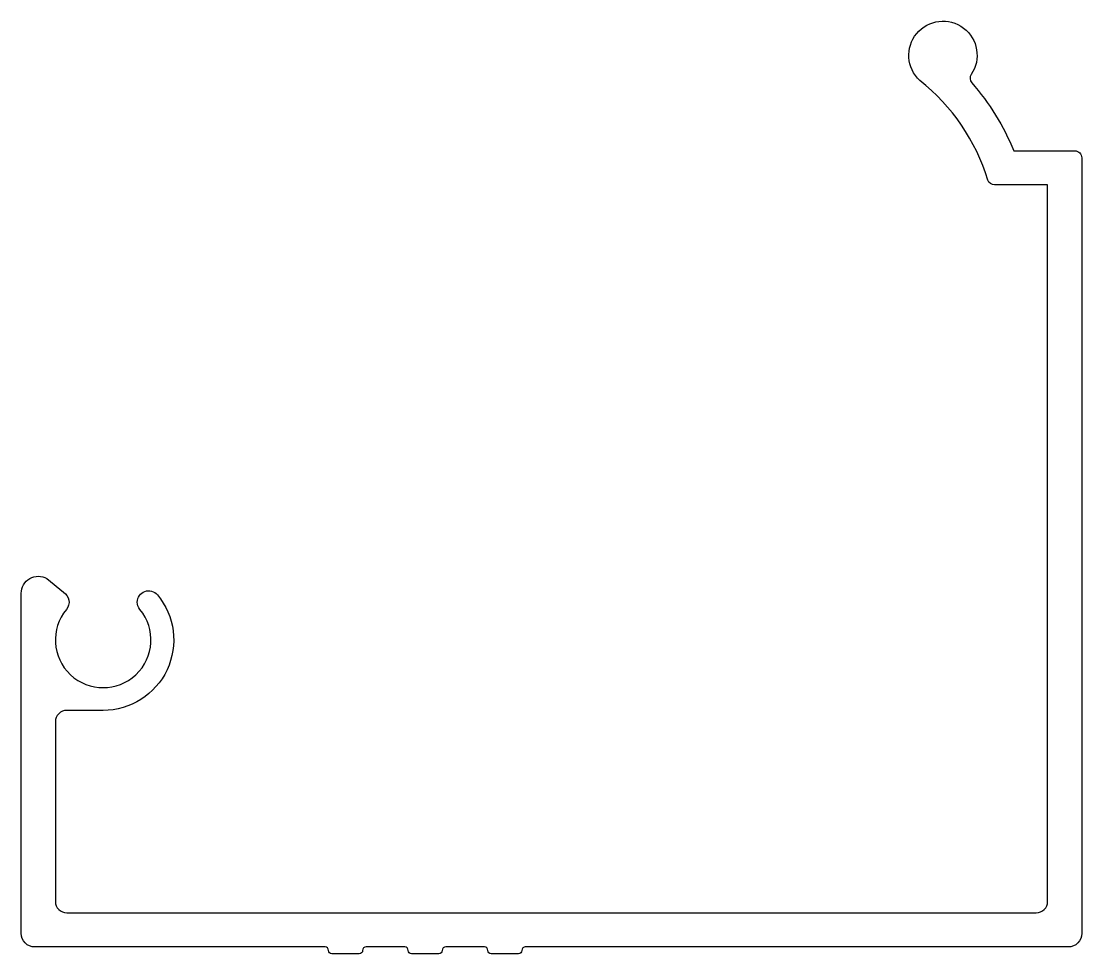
# Model space of a CAD drawing. Extents: x 934.1 to 980.7, y -18.6 to 22.4.
import ezdxf

# ---------------------------------------------------------------- set-up
doc = ezdxf.new("R2010")
doc.units = 0
doc.header["$LTSCALE"] = 15
doc.layers.get('0').update_dxf_attribs({"linetype": 'CONTINUOUS'})

msp = doc.modelspace()

# ---------------------------------------------------------------- linework, layer by layer
at = {"ltscale": 0.05}
msp.add_lwpolyline([(956.149, -18.464, -0.414214), (955.999, -18.614), (954.799, -18.614, -0.414214), (954.649, -18.464, 0.414214), (954.499, -18.314), (952.799, -18.314, 0.414214), (952.649, -18.464, -0.414214), (952.499, -18.614), (951.299, -18.614, -0.414214), (951.149, -18.464, 0.414214), (950.999, -18.314), (949.299, -18.314, 0.414214), (949.149, -18.464, -0.414214), (948.999, -18.614), (947.799, -18.614, -0.414214), (947.649, -18.464, 0.414214), (947.499, -18.314), (934.749, -18.314, -0.414214), (934.149, -17.714), (934.149, -2.764), (934.149, -2.764, -0.580372), (935.28, -2.118), (936.003, -2.721, -0.462145), (936.134, -3.472, 2.131114), (939.364, -3.472, -0.175046), (939.249, -3.153, -0.702062), (940.134, -2.833, -0.635324), (937.749, -7.914), (936.149, -7.914, 0.414214), (935.649, -8.414), (935.649, -16.314, 0.414214), (936.149, -16.814), (978.749, -16.814, 0.414214), (979.249, -16.314), (979.249, 15.186), (976.915, 15.186, -0.328881), (976.628, 15.398, 0.15075), (973.636, 19.78, -2.187647), (975.889, 20.043, 0.342191), (975.912, 19.676, -0.084272), (977.76, 16.686), (980.449, 16.686, -0.414214), (980.749, 16.386), (980.749, -17.714, -0.414214), (980.149, -18.314), (956.299, -18.314, 0.414214)], format="xyb", close=True, dxfattribs=at)

doc.saveas('drawing.dxf')
